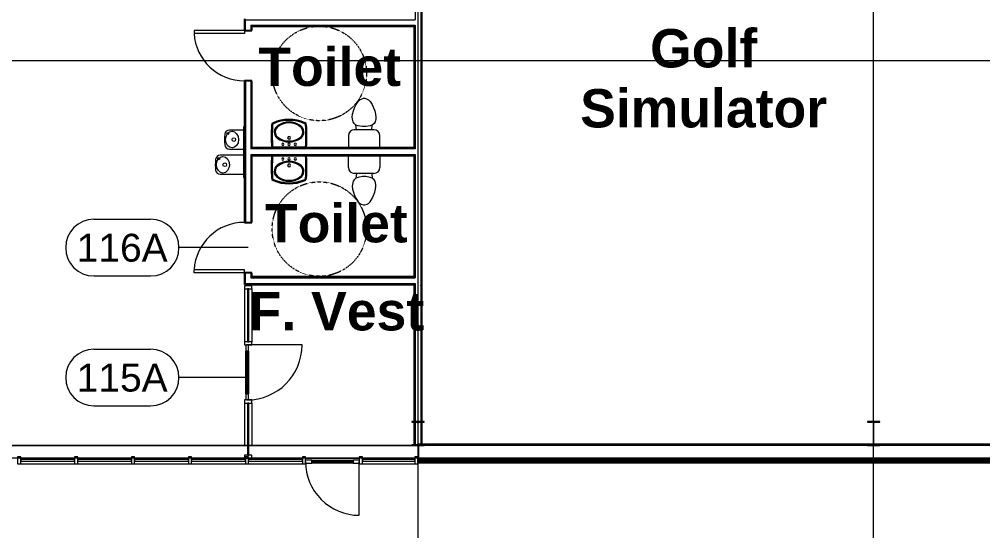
# Model space of a CAD drawing. Header units: inches. Extents: x 21341 to 27231, y -23509 to -20035.
# Drawn here: x 23991 to 24603, y -22841 to -22517 of the extents above; entities that cross this region are included whole.
import ezdxf

# ---------------------------------------------------------------- set-up
doc = ezdxf.new("R2010")
doc.units = ezdxf.units.IN
doc.header["$MEASUREMENT"] = 0
doc.linetypes.add('Grid Line 1_2_', pattern=[0.875, 0.5, -0.125, 0.125, -0.125])
doc.linetypes.add('Hidden 1_8_', pattern=[0.1875, 0.125, -0.0625])
for name, color, linetype, lineweight in [('A-DETL-HDLN', 90, 'Hidden 1_8_', 9), ('A-DOOR', 31, 'Continuous', 9), ('A-DOOR-IDEN', 31, 'Continuous', 9), ('A-GLAZ-CURT', 52, 'Continuous', 9), ('A-GLAZ-CWMG', 51, 'Continuous', 9), ('A-WALL', 113, 'Continuous', 9), ('A-WALL-PATT', 111, 'Continuous', 25), ('C-BLDG-PADS', 91, 'Continuous', 9), ('C-TOPO', 7, 'Continuous', 9), ('I-WALL', 2, 'Continuous', 9), ('L-SITE-WALL', 31, 'Continuous', 9), ('M-AREA-IDEN', 171, 'Continuous', 9), ('P-SANR-FIXT', 6, 'Continuous', 9), ('S-BEAM', 12, 'Continuous', 9), ('S-COLS', 52, 'Continuous', 9), ('S-GRID', 1, 'Continuous', 9)]:
    doc.layers.add(name, color=color, linetype=linetype, lineweight=lineweight)
doc.styles.add('Arial_1', font='arial.ttf', dxfattribs={"height": 17.703593})
doc.styles.add('Arial_B_1', font='arialbd.ttf', dxfattribs={"height": 24.354149})
pattern_1 = [(0, (0, 0), (61.44, 15.36), [2.534, -43.546, 2.534, -43.546, -245.76]), (0, (0, 0), (61.44, 15.36), [-92.16, 2.534, -89.626, 2.534, -43.546, -107.52]), (0, (0, 0), (61.44, 15.36), [-230.4, 2.534, -28.186, 2.534, -74.266]), (120, (23.04, 7.68), (-44.02215, 45.528601), [2.534, -43.546, 2.534, -43.546, -245.76]), (120, (23.04, 7.68), (-44.02215, 45.528601), [-92.16, 2.534, -89.626, 2.534, -43.546, -107.52]), (120, (23.04, 7.68), (-44.02215, 45.528601), [-230.4, 2.534, -28.186, 2.534, -74.266]), (240, (30.72, 38.4), (-17.41785, -60.888601), [2.534, -43.546, 2.534, -43.546, -245.76]), (240, (30.72, 38.4), (-17.41785, -60.888601), [-92.16, 2.534, -89.626, 2.534, -43.546, -107.52]), (240, (30.72, 38.4), (-17.41785, -60.888601), [-230.4, 2.534, -28.186, 2.534, -74.266])]

# ---------------------------------------------------------------- blocks, each defined once
blk = doc.blocks.new('W-Wide Flange-Column - B2_D-V4-First Floor Plan')
at = {"layer": 'S-COLS'}
h = blk.add_hatch(dxfattribs=at)
h.set_pattern_fill('FP_5', color=256, style=0, pattern_type=2)
h.set_pattern_definition([(225, (24243.89, -22779.678), (19.00703, -19.00703), []), (225, (24243.89, -22808.478), (19.00703, -19.00703), [])])
h.paths.add_polyline_path([(4, 7.62), (-4, 7.62), (-4, 7.19), (-0.84, 7.19), (-0.35, 6.99), (-0.14, 6.5), (-0.14, -6.5), (-0.35, -6.99), (-0.84, -7.19), (-4, -7.19), (-4, -7.62), (4, -7.62), (4, -7.19), (0.84, -7.19), (0.35, -6.99), (0.14, -6.5), (0.14, 6.5), (0.35, 6.99), (0.84, 7.19), (4, 7.19)], flags=0)
at = {"layer": 'S-COLS', "lineweight": 15}
for p, q in [((4, 7.62), (-4, 7.62)), ((-4, 7.62), (-4, 7.19)), ((-4, 7.19), (-0.84, 7.19)), ((-0.14, 6.5), (-0.14, -6.5)), ((0.14, -6.5), (0.14, 6.5)), ((0.84, 7.19), (4, 7.19)), ((4, 7.19), (4, 7.62)), ((-0.84, -7.19), (-4, -7.19)), ((-4, -7.19), (-4, -7.62)), ((-4, -7.62), (4, -7.62)), ((4, -7.19), (0.84, -7.19)), ((4, -7.62), (4, -7.19))]:
    blk.add_line(p, q, dxfattribs=at)
for centre, start, end in [((-0.84, 6.5), 0, 90), ((0.84, 6.5), 90, 180), ((-0.84, -6.5), 270, 0), ((0.84, -6.5), 180, 270)]:
    blk.add_arc(centre, 0.691, start, end, dxfattribs=at)
blk = doc.blocks.new('Girt_C - 8_D-1056688-First Floor Plan')
at = {"layer": 'S-BEAM'}
for p, q in [((24135.45, -22787.3), (23958.39, -22787.3)), ((24136.45, -22787.3), (24135.45, -22787.3)), ((24239.89, -22787.3), (24136.45, -22787.3)), ((23991.45, -22795.3), (24025.64, -22795.3)), ((24027.64, -22795.3), (24061.83, -22795.3)), ((24063.83, -22795.3), (24098.02, -22795.3)), ((24100.02, -22795.3), (24133.7, -22795.3)), ((24138.2, -22795.3), (24170.39, -22795.3)), ((24172.39, -22795.3), (24206.58, -22795.3)), ((24208.58, -22795.3), (24241.77, -22795.3)), ((24243.77, -22795.3), (24244.02, -22795.3))]:
    blk.add_line(p, q, dxfattribs=at)
blk = doc.blocks.new('Single-Flush - 32_ x 84_-460923-First Floor Plan')
at = {"layer": 'A-DOOR', "lineweight": 13}
for p, q in [((14, -2.37), (14, -34.38)), ((16, -2.37), (14, -2.37)), ((16, -2.37), (16, -34.38)), ((16, -34.38), (14, -34.38))]:
    blk.add_line(p, q, dxfattribs=at)
at = {"layer": 'A-DOOR'}
blk.add_arc((16, -2.37), 32.07, 180, 266.42413, dxfattribs=at)
blk = doc.blocks.new('Toilet-Domestic-3D - Toilet-Domestic-3D-461878-First Floor Plan')
at = {"layer": 'P-SANR-FIXT'}
for p, q in [((-9.98, 11.75), (-9.98, 19.48)), ((9.98, 19.48), (9.98, 11.75)), ((6.25, 8.02), (-6.25, 8.02)), ((-4.86, 8.02), (-5.21, 5)), ((4.86, 8.02), (5.21, 5)), ((-7.41, 1), (-7.5, 0)), ((-7.5, 0), (-7.33, -1.99)), ((-7.24, 2), (-7.41, 1)), ((-6.97, 3), (-7.24, 2)), ((-6.4, 4), (-6.97, 3)), ((-5.21, 5), (-6.4, 4)), ((-3.84, 5.5), (-5.21, 5)), ((-1, 6), (-3.84, 5.5)), ((1, 6), (-1, 6)), ((3.84, 5.5), (1, 6)), ((5.21, 5), (3.84, 5.5)), ((6.4, 4), (5.21, 5)), ((6.97, 3), (6.4, 4)), ((7.24, 2), (6.97, 3)), ((7.41, 1), (7.24, 2)), ((7.33, -1.99), (7.5, 0)), ((7.5, 0), (7.41, 1)), ((-7.33, -1.99), (-6.79, -4)), ((-6.79, -4), (-6.06, -6)), ((-6.06, -6), (-5.13, -8)), ((5.13, -8), (6.06, -6)), ((6.06, -6), (6.79, -4)), ((6.79, -4), (7.33, -1.99)), ((-5.13, -8), (-3.74, -10)), ((-3.74, -10), (-2.74, -11)), ((-2.74, -11), (-1.87, -11.5)), ((-1.87, -11.5), (-0.5, -12)), ((-0.5, -12), (0.5, -12)), ((0.5, -12), (1.87, -11.5)), ((1.87, -11.5), (2.74, -11)), ((2.74, -11), (3.74, -10)), ((3.74, -10), (5.13, -8))]:
    blk.add_line(p, q, dxfattribs=at)
for centre, start, end in [((-6.25, 11.75), 180, 270), ((6.25, 11.75), 270, 360)]:
    blk.add_arc(centre, 3.73, start, end, dxfattribs=at)
blk = doc.blocks.new('Sink-Bathroom-Kohler-Pinoir-2035-8 - Vitreous_China-0-White-465379-First Floor Plan')
at = {"layer": 'P-SANR-FIXT'}
for p, q in [((24150.83, -22602.99), (24150.83, -22603.49)), ((24151.09, -22603.5), (24151.09, -22602.99)), ((24151.5, -22602.99), (24151.5, -22603.51)), ((24151.5, -22603.32), (24161.95, -22603.34)), ((24161.95, -22603.51), (24151.5, -22603.51)), ((24161.95, -22603.34), (24172.4, -22603.32)), ((24172.4, -22603.51), (24161.95, -22603.51)), ((24172.4, -22603.51), (24172.4, -22602.99)), ((24172.82, -22602.99), (24172.82, -22603.5)), ((24173.07, -22603.49), (24173.07, -22602.99))]:
    blk.add_line(p, q, dxfattribs=at)
for centre, radius, start, end in [((24257.18, -22610.52), 106.58, 176.2165, 183.78169), ((24257.18, -22610.52), 106.33, 176.21195, 183.78649), ((24257.18, -22610.52), 105.91, 176.20455, 183.79545), ((24161.95, -22619.57), 12.82, 53.57252, 126.42748), ((24161.95, -22619.57), 12.18, 53.65076, 126.34924), ((24157.96, -22605.31), 0.692, 0, 180), ((24157.96, -22605.31), 0.692, 180, 0), ((24161.95, -22605.3), 0.69, 0, 180), ((24161.95, -22605.3), 0.69, 180, 0), ((24165.95, -22605.3), 0.69, 0, 180), ((24165.95, -22605.3), 0.69, 180, 0), ((24066.72, -22610.52), 105.91, 356.20455, 3.79545), ((24066.72, -22610.52), 106.33, 356.21461, 3.78805), ((24066.72, -22610.52), 106.58, 356.21998, 3.7835), ((24157.45, -22613.04), 4.9, 129.36336, 236.44856), ((24157.45, -22613.04), 4.26, 129.57747, 236.64415), ((24161.95, -22609.37), 0.934, 0, 180), ((24161.95, -22609.37), 0.934, 180, 0), ((24166.46, -22613.04), 4.26, 303.35585, 50.42253), ((24166.46, -22613.04), 4.9, 303.55144, 50.63664), ((24152.38, -22617.55), 1.54, 179.96548, 246.03955), ((24152.38, -22617.55), 1.29, 179.60353, 246.01235), ((24152.38, -22617.55), 0.875, 178.70728, 245.94466), ((24161.95, -22595.69), 25.41, 246.32584, 293.66977), ((24161.95, -22595.69), 25.15, 246.32735, 293.66977), ((24161.95, -22595.69), 24.74, 246.33023, 293.66977), ((24161.95, -22607.28), 12.2, 233.76827, 306.23173), ((24161.95, -22607.28), 11.57, 233.69309, 306.30691), ((24171.54, -22617.56), 0.862, 293.66977, 1.92173), ((24171.54, -22617.56), 1.28, 293.66977, 0.90352), ((24171.54, -22617.56), 1.53, 293.66977, 0.49426)]:
    blk.add_arc(centre, radius, start, end, dxfattribs=at)
blk = doc.blocks.new('Drinking_Fountain-Haws_Corporation-Wall_Mounted_1119 - 1119-477162-First Floor Plan')
at = {"layer": 'P-SANR-FIXT'}
for p, q in [((13.07, 19.5), (13.07, 4.7)), ((25.07, 4.7), (25.07, 19.5)), ((29.07, 13.75), (29.07, 4.7)), ((41.07, 4.7), (41.07, 13.75)), ((43.07, 4.7), (11.07, 4.7)), ((11.07, 4.7), (11.07, 4.2)), ((43.07, 4.2), (43.07, 4.7))]:
    blk.add_line(p, q, dxfattribs=at)
for centre, radius in [((22.94, 20.55), 0.625), ((19.07, 16.69), 1.13), ((38.94, 14.82), 0.625), ((35.07, 10.94), 1.13)]:
    blk.add_circle(centre, radius, dxfattribs=at)
for centre, radius, start, end in [((16.07, 19.5), 3, 97.57756, 180), ((19.07, -3.05), 25.75, 82.42244, 97.57756), ((22.07, 19.5), 3, 360, 82.42244), ((32.07, 13.75), 3, 97.57756, 180), ((35.07, -8.8), 25.75, 82.42244, 97.57756), ((38.07, 13.75), 3, 360, 82.42244)]:
    blk.add_arc(centre, radius, start, end, dxfattribs=at)
for centre, ratio in [((19.07, 17.82), 0.786373), ((35.07, 12.07), 0.786365)]:
    blk.add_ellipse(centre, major_axis=(-5.25, 0), ratio=ratio, dxfattribs=at)
blk = doc.blocks.new('W-Wide Flange-Column - B2_D-V11-First Floor Plan')
at = {"layer": 'S-COLS', "lineweight": 15}
for p, q in [((4, 7.62), (-4, 7.62)), ((-4, 7.62), (-4, 7.19)), ((-4, 7.19), (-0.84, 7.19)), ((-0.14, 6.5), (-0.14, -6.5)), ((0.14, -6.5), (0.14, 6.5)), ((0.84, 7.19), (4, 7.19)), ((4, 7.19), (4, 7.62)), ((-0.84, -7.19), (-4, -7.19)), ((-4, -7.19), (-4, -7.62)), ((-4, -7.62), (4, -7.62)), ((4, -7.19), (0.84, -7.19)), ((4, -7.62), (4, -7.19))]:
    blk.add_line(p, q, dxfattribs=at)
for centre, start, end in [((-0.84, 6.5), 0, 90), ((0.84, 6.5), 90, 180), ((-0.84, -6.5), 270, 0), ((0.84, -6.5), 180, 270)]:
    blk.add_arc(centre, 0.691, start, end, dxfattribs=at)
blk = doc.blocks.new('System Panel - Glazed-827441-First Floor Plan')
at = {"layer": 'A-GLAZ-CURT'}
for p, q in [((16.59375, -0.25), (-16.59375, -0.25)), ((-16.59375, -0.25), (-16.59375, -1.25)), ((-16.59375, -1.25), (-16.59375, -0.25)), ((16.59375, -0.25), (-16.59375, -0.25)), ((-16.59375, -1.25), (16.59375, -1.25)), ((-16.59375, -1.25), (16.59375, -1.25)), ((16.59375, -1.25), (16.59375, -0.25)), ((16.59375, -0.25), (16.59375, -1.25))]:
    blk.add_line(p, q, dxfattribs=at)
blk = doc.blocks.new('Door_Single_Storefront - one-827442-First Floor Plan')
at = {"layer": 'A-DOOR'}
for p, q in [((-17.09375, 34.1875), (-17.09375, 0)), ((-13.09375, 1), (-17.09375, 1)), ((-13.09375, -0.75), (-13.09375, 1)), ((-13.09375, 1), (13.09375, 1)), ((13.09375, 0.5), (-13.09375, 0.5)), ((-13.09375, 0.5), (-13.09375, -0.25)), ((17.09375, 1), (13.09375, 1)), ((13.09375, 1), (13.09375, -0.75)), ((13.09375, -0.25), (13.09375, 0.5)), ((-17.09375, -0.75), (-13.09375, -0.75)), ((-13.09375, -0.25), (13.09375, -0.25)), ((13.09375, -0.75), (-13.09375, -0.75)), ((13.09375, -0.75), (17.09375, -0.75))]:
    blk.add_line(p, q, dxfattribs=at)
blk.add_arc((-17.09375, 0), 34.1875, 360, 90, dxfattribs=at)
blk = doc.blocks.new('System Panel - Glazed-827433-First Floor Plan')
at = {"layer": 'A-GLAZ-CURT'}
for p, q in [((17.09375, -0.25), (-17.09375, -0.25)), ((-17.09375, -0.25), (-17.09375, -1.25)), ((-17.09375, -1.25), (-17.09375, -0.25)), ((17.09375, -0.25), (-17.09375, -0.25)), ((-17.09375, -1.25), (17.09375, -1.25)), ((-17.09375, -1.25), (17.09375, -1.25)), ((17.09375, -1.25), (17.09375, -0.25)), ((17.09375, -0.25), (17.09375, -1.25))]:
    blk.add_line(p, q, dxfattribs=at)
blk = doc.blocks.new('Rectangular Mullion - Rectangular Mullion 1-769199-First Floor Plan')
at = {"layer": 'A-GLAZ-CWMG'}
blk.add_line((24208.58, -22798.93), (24241.77, -22798.93), dxfattribs=at)
blk = doc.blocks.new('Rectangular Mullion - Rectangular Mullion 1-769200-First Floor Plan')
at = {"layer": 'A-GLAZ-CWMG'}
blk.add_line((24136.2, -22798.93), (24170.39, -22798.93), dxfattribs=at)
blk = doc.blocks.new('Rectangular Mullion - Rectangular Mullion 1-827439-First Floor Plan')
at = {"layer": 'A-GLAZ-CWMG', "lineweight": 13}
for p, q in [((0, 3), (-2, 3)), ((-2, 3), (-2, -1.5)), ((0, -1.5), (0, 3)), ((-2, -1.5), (0, -1.5))]:
    blk.add_line(p, q, dxfattribs=at)
blk = doc.blocks.new('Rectangular Mullion - Rectangular Mullion 1-827430-First Floor Plan')
at = {"layer": 'A-GLAZ-CWMG', "lineweight": 13}
for p, q in [((-1, 3), (1, 3)), ((-1, -1.5), (-1, 3)), ((1, 3), (1, -1.5)), ((1, -1.5), (-1, -1.5))]:
    blk.add_line(p, q, dxfattribs=at)
blk = doc.blocks.new('System Panel - Glazed-1047272-First Floor Plan')
at = {"layer": 'A-GLAZ-CURT'}
for p, q in [((16.53, -0.25), (-16.53, -0.25)), ((-16.53, -0.25), (-16.53, -1.25)), ((-16.53, -1.25), (16.53, -1.25)), ((16.53, -0.25), (-10.43, -0.25)), ((-10.43, -1.25), (16.53, -1.25)), ((16.53, -1.25), (16.53, -0.25)), ((16.53, -0.25), (16.53, -1.25))]:
    blk.add_line(p, q, dxfattribs=at)
blk = doc.blocks.new('Door_Single_Storefront - one-1047273-First Floor Plan')
at = {"layer": 'A-DOOR'}
for p, q in [((-17.5, 35), (-17.5, 0)), ((-13.5, 1), (-17.5, 1)), ((-13.5, -0.75), (-13.5, 1)), ((-13.5, 1), (13.5, 1)), ((13.5, 0.5), (-13.5, 0.5)), ((-13.5, 0.5), (-13.5, -0.25)), ((17.5, 1), (13.5, 1)), ((13.5, 1), (13.5, -0.75)), ((13.5, -0.25), (13.5, 0.5)), ((-17.5, -0.75), (-13.5, -0.75)), ((-13.5, -0.25), (13.5, -0.25)), ((13.5, -0.75), (-13.5, -0.75)), ((13.5, -0.75), (17.5, -0.75))]:
    blk.add_line(p, q, dxfattribs=at)
blk.add_arc((-17.5, 0), 35, 360, 90, dxfattribs=at)
blk = doc.blocks.new('System Panel - Glazed-1047263-First Floor Plan')
at = {"layer": 'A-GLAZ-CURT'}
for p, q in [((16.75, -0.25), (-16.75, -0.25)), ((-16.75, -0.25), (-16.75, -1.25)), ((-16.75, -1.25), (-16.75, -0.25)), ((16.75, -0.25), (-16.75, -0.25)), ((-16.75, -1.25), (16.75, -1.25)), ((-16.75, -1.25), (16.75, -1.25)), ((16.75, -1.25), (16.75, -0.25)), ((16.75, -0.25), (16.75, -1.25))]:
    blk.add_line(p, q, dxfattribs=at)
blk = doc.blocks.new('Rectangular Mullion - Rectangular Mullion 1-1047271-First Floor Plan')
at = {"layer": 'A-GLAZ-CWMG'}
for p, q in [((24133.7, -22760.37), (24133.7, -22787.33)), ((24138.2, -22760.37), (24138.2, -22787.33))]:
    blk.add_line(p, q, dxfattribs=at)
blk = doc.blocks.new('Rectangular Mullion - Rectangular Mullion 1-1047261-First Floor Plan')
at = {"layer": 'A-GLAZ-CWMG'}
for p, q in [((24133.7, -22687.87), (24133.7, -22721.37)), ((24138.2, -22687.87), (24138.2, -22721.37))]:
    blk.add_line(p, q, dxfattribs=at)
blk = doc.blocks.new('Rectangular Mullion - Rectangular Mullion 1-777747-First Floor Plan')
at = {"layer": 'A-GLAZ-CWMG', "lineweight": 13}
for p, q in [((-2, 3), (0, 3)), ((-2, -1.5), (-2, 3)), ((0, 3), (0, -1.5)), ((0, -1.5), (-2, -1.5))]:
    blk.add_line(p, q, dxfattribs=at)
blk = doc.blocks.new('Rectangular Mullion - Rectangular Mullion 1-777748-First Floor Plan')
at = {"layer": 'A-GLAZ-CWMG', "lineweight": 13}
for p, q in [((0, 3), (-2, 3)), ((-2, 3), (-2, -1.5)), ((0, -1.5), (0, 3)), ((-2, -1.5), (0, -1.5))]:
    blk.add_line(p, q, dxfattribs=at)
blk = doc.blocks.new('Rectangular Mullion - Rectangular Mullion 1-477611-First Floor Plan')
at = {"layer": 'A-GLAZ-CWMG', "lineweight": 13}
for p, q in [((-1, 3), (1, 3)), ((-1, -1.5), (-1, 3)), ((1, 3), (1, -1.5)), ((1, -1.5), (-1, -1.5))]:
    blk.add_line(p, q, dxfattribs=at)
blk = doc.blocks.new('Toilet-Domestic-3D - Toilet-Domestic-3D-V45-First Floor Plan')
at = {"layer": 'P-SANR-FIXT'}
for p, q in [((-6.06, 6), (-5.13, 8)), ((-5.13, 8), (-3.74, 10)), ((-3.74, 10), (-2.74, 11)), ((-2.74, 11), (-1.87, 11.5)), ((-1.87, 11.5), (-0.5, 12)), ((-0.5, 12), (0.5, 12)), ((0.5, 12), (1.87, 11.5)), ((1.87, 11.5), (2.74, 11)), ((2.74, 11), (3.74, 10)), ((3.74, 10), (5.13, 8)), ((5.13, 8), (6.06, 6)), ((-7.5, 0), (-7.33, 1.99)), ((-7.33, 1.99), (-6.79, 4)), ((-6.79, 4), (-6.06, 6)), ((6.06, 6), (6.79, 4)), ((6.79, 4), (7.33, 1.99)), ((7.33, 1.99), (7.5, 0)), ((-7.41, -1), (-7.5, 0)), ((-7.24, -2), (-7.41, -1)), ((-6.97, -3), (-7.24, -2)), ((-6.4, -4), (-6.97, -3)), ((-5.21, -5), (-6.4, -4)), ((-3.84, -5.5), (-5.21, -5)), ((-4.86, -8.02), (-5.21, -5)), ((-1, -6), (-3.84, -5.5)), ((1, -6), (-1, -6)), ((3.84, -5.5), (1, -6)), ((5.21, -5), (3.84, -5.5)), ((4.86, -8.02), (5.21, -5)), ((6.4, -4), (5.21, -5)), ((6.97, -3), (6.4, -4)), ((7.24, -2), (6.97, -3)), ((7.41, -1), (7.24, -2)), ((7.5, 0), (7.41, -1)), ((-9.98, -11.75), (-9.98, -19.48)), ((6.25, -8.02), (-6.25, -8.02)), ((9.98, -19.48), (9.98, -11.75))]:
    blk.add_line(p, q, dxfattribs=at)
for centre, start, end in [((-6.25, -11.75), 90, 180), ((6.25, -11.75), 0, 90)]:
    blk.add_arc(centre, 3.73, start, end, dxfattribs=at)
blk = doc.blocks.new('Sink-Bathroom-Kohler-Pinoir-2035-8 - Vitreous_China-0-White-670431-First Floor Plan')
at = {"layer": 'P-SANR-FIXT'}
for p, q in [((25184.77, -22461.43), (25184.77, -22460.93)), ((25185.03, -22460.92), (25185.03, -22461.43)), ((25185.44, -22461.43), (25185.44, -22460.91)), ((25195.89, -22460.91), (25185.44, -22460.91)), ((25185.44, -22461.1), (25195.89, -22461.08)), ((25206.34, -22460.91), (25195.89, -22460.91)), ((25195.89, -22461.08), (25206.34, -22461.1)), ((25206.34, -22460.91), (25206.34, -22461.43)), ((25206.75, -22461.43), (25206.75, -22460.92)), ((25207.01, -22460.93), (25207.01, -22461.43))]:
    blk.add_line(p, q, dxfattribs=at)
for centre, radius, start, end in [((25291.12, -22453.9), 106.58, 176.21831, 183.7835), ((25186.32, -22446.87), 1.54, 113.96045, 180.03452), ((25291.12, -22453.9), 106.33, 176.21351, 183.78805), ((25186.32, -22446.87), 1.29, 113.98765, 180.39647), ((25291.12, -22453.9), 105.91, 176.20455, 183.79545), ((25186.32, -22446.87), 0.875, 114.05534, 181.29272), ((25195.89, -22468.73), 25.41, 66.33023, 113.67416), ((25195.89, -22468.73), 25.15, 66.33023, 113.67265), ((25195.89, -22468.73), 24.74, 66.33023, 113.66977), ((25191.38, -22451.38), 4.9, 123.55144, 230.63664), ((25191.38, -22451.38), 4.26, 123.35585, 230.42253), ((25195.89, -22457.14), 12.2, 53.76827, 126.23173), ((25195.89, -22457.14), 11.57, 53.69309, 126.30691), ((25200.4, -22451.38), 4.26, 309.57747, 56.64415), ((25200.4, -22451.38), 4.9, 309.36336, 56.44856), ((25205.48, -22446.86), 0.862, 358.07827, 66.33023), ((25205.48, -22446.86), 1.28, 359.09648, 66.33023), ((25205.48, -22446.86), 1.53, 359.50574, 66.33023), ((25100.66, -22453.9), 105.91, 356.20455, 3.79545), ((25100.66, -22453.9), 106.33, 356.21195, 3.78539), ((25100.66, -22453.9), 106.58, 356.2165, 3.78002), ((25195.89, -22444.85), 12.82, 233.57252, 306.42748), ((25195.89, -22444.85), 12.18, 233.65076, 306.34924), ((25195.89, -22455.05), 0.934, 0, 180), ((25195.89, -22455.05), 0.934, 180, 0), ((25191.89, -22459.11), 0.692, 0, 180), ((25191.89, -22459.11), 0.692, 180, 0), ((25195.89, -22459.12), 0.69, 0, 180), ((25195.89, -22459.12), 0.69, 180, 0), ((25199.89, -22459.12), 0.69, 0, 180), ((25199.89, -22459.12), 0.69, 180, 0)]:
    blk.add_arc(centre, radius, start, end, dxfattribs=at)
blk = doc.blocks.new('Single-Flush - 32_ x 84_-489871-First Floor Plan')
at = {"layer": 'A-DOOR', "lineweight": 13}
for p, q in [((14, 2.37), (14, 34.38)), ((16, 34.38), (14, 34.38)), ((16, 2.37), (16, 34.38)), ((16, 2.37), (14, 2.37))]:
    blk.add_line(p, q, dxfattribs=at)
at = {"layer": 'A-DOOR'}
blk.add_arc((16, 2.37), 32.07, 93.57587, 180, dxfattribs=at)
blk = doc.blocks.new('Door Tag - Door Tag-4658-First Floor Plan')
at = {"layer": 'A-DOOR-IDEN'}
for p, q in [((-0.09375, 0.09375), (0.09375, 0.09375)), ((-0.09375, -0.09375), (0.09375, -0.09375))]:
    blk.add_line(p, q, dxfattribs=at)
for centre, start, end in [((-0.09375, 0), 90, 270), ((0.09375, 0), 270, 90)]:
    blk.add_arc(centre, 0.09375, start, end, dxfattribs=at)

msp = doc.modelspace()

# ---------------------------------------------------------------- hatches: boundary and pattern name
at = {"layer": 'A-WALL-PATT', "lineweight": 9}
h = msp.add_hatch(dxfattribs=at)
h.set_pattern_fill('FP_13', color=256, style=0, pattern_type=2)
h.set_pattern_definition(pattern_1)
h.paths.add_polyline_path([(24242.13758, -22786.86922), (24242.14023, -22786.86922), (24242.14023, -22772.4864), (24241.51523, -22772.4864), (24241.51523, -22786.86922)], flags=0)
h.paths.add_polyline_path([(24242.04707, -22772.05281), (24242.14023, -22772.05281), (24242.14023, -22684.36531), (24241.51523, -22684.36531), (24241.51523, -22772.05281)], flags=0)
h.paths.add_polyline_path([(24242.14023, -22680.86531), (24242.14023, -22602.36531), (24241.51523, -22602.36531), (24241.51523, -22680.86531)], flags=0)
h.paths.add_polyline_path([(24241.51523, -22598.86531), (24242.14023, -22598.86531), (24242.14023, -22520.36531), (24241.51523, -22520.36531), (24241.51523, -22598.24031)], flags=0)
h.paths.add_polyline_path([(24241.51523, -22516.86531), (24242.14023, -22516.86531), (24242.14023, -22370.17781), (24241.51523, -22370.17781), (24241.51523, -22516.24031)], flags=0)
h = msp.add_hatch(dxfattribs=at)
h.set_pattern_fill('FP_13', color=256, style=0, pattern_type=2)
h.set_pattern_definition(pattern_1)
h.paths.add_polyline_path([(24245.64023, -22786.86922), (24246.26523, -22786.86922), (24246.26523, -22772.4864), (24245.64023, -22772.4864), (24245.64023, -22782.227)], flags=0)
h.paths.add_polyline_path([(24245.64023, -22772.05281), (24246.26523, -22772.05281), (24246.26523, -22370.17781), (24245.64023, -22370.17781), (24245.64023, -22762.86013)], flags=0)
h = msp.add_hatch(dxfattribs=at)
h.set_pattern_fill('FP_13', color=256, style=0, pattern_type=2)
h.set_pattern_definition(pattern_1)
h.paths.add_polyline_path([(24138.32773, -22680.24031), (24138.32773, -22677.61531), (24137.70273, -22677.61531), (24137.70273, -22680.24031)], flags=0)
h.paths.add_polyline_path([(24138.32773, -22645.61531), (24138.32773, -22602.36531), (24137.70273, -22602.36531), (24137.70273, -22645.61531)], flags=0)
h.paths.add_polyline_path([(24137.70273, -22598.86531), (24138.32773, -22598.86531), (24138.32773, -22555.61531), (24137.70273, -22555.61531), (24137.70273, -22569.19138)], flags=0)
h.paths.add_polyline_path([(24138.32773, -22523.61531), (24138.32773, -22520.99031), (24137.70273, -22520.99031), (24137.70273, -22523.61531)], flags=0)
h = msp.add_hatch(dxfattribs=at)
h.set_pattern_fill('FP_13', color=256, style=0, pattern_type=2)
h.set_pattern_definition(pattern_1)
h.paths.add_polyline_path([(24186.63846, -22598.86531), (24241.51523, -22598.86531), (24241.51523, -22598.24031), (24138.32773, -22598.24031), (24138.32773, -22598.86531), (24152.07921, -22598.86531)], flags=0)
h = msp.add_hatch(dxfattribs=at)
h.set_pattern_fill('FP_13', color=256, style=0, pattern_type=2)
h.set_pattern_definition(pattern_1)
h.paths.add_polyline_path([(24137.70273, -22680.86531), (24241.51523, -22680.86531), (24241.51523, -22680.24031), (24137.70273, -22680.24031)], flags=0)
h = msp.add_hatch(dxfattribs=at)
h.set_pattern_fill('FP_15', color=256, style=0, pattern_type=2)
h.set_pattern_definition([(0, (0, 0), (0, 24), []), (90, (0, 0), (-24, 1e-15), [])])
h.paths.add_polyline_path([(24244.01523, -22796.80281), (25078.01523, -22796.80281), (25078.01523, -22796.05281), (24244.01523, -22796.05281)], flags=0)

# ---------------------------------------------------------------- linework, layer by layer
at = {"layer": 'A-DETL-HDLN'}
for centre in [(24181.19837, -22550.99031), (24181.19837, -22649.80879)]:
    msp.add_circle(centre, 30, dxfattribs=at)
at = {"layer": 'A-DOOR-IDEN'}
for p, q in [((24135.95273, -22661.61531), (24091.99897, -22661.61531)), ((24135.20273, -22744.11425), (24091.99897, -22744.11425))]:
    msp.add_line(p, q, dxfattribs=at)
at = {"layer": 'A-WALL'}
for p, q in [((24242.14023, -22370.17781), (24242.14023, -22516.86531)), ((24245.64023, -22370.17781), (24245.64023, -22772.05281)), ((24134.20273, -22523.61531), (24134.20273, -22516.86531)), ((24134.20273, -22516.86531), (24242.14023, -22516.86531)), ((24137.70273, -22520.36531), (24137.70273, -22523.61531)), ((24137.70273, -22520.36531), (24242.14023, -22520.36531)), ((24242.14023, -22520.36531), (24242.14023, -22598.86531)), ((24134.20273, -22555.61531), (24134.20273, -22645.61531)), ((24137.70273, -22555.61531), (24137.70273, -22598.86531)), ((24242.14023, -22598.86531), (24137.70273, -22598.86531)), ((24137.70273, -22602.36531), (24137.70273, -22645.61531)), ((24137.70273, -22602.36531), (24242.14023, -22602.36531)), ((24242.14023, -22602.36531), (24242.14023, -22680.86531)), ((24134.20273, -22684.36531), (24134.20273, -22677.61531)), ((24137.70273, -22677.61531), (24137.70273, -22680.86531)), ((24137.70273, -22680.86531), (24242.14023, -22680.86531)), ((24134.20273, -22684.36531), (24242.14023, -22684.36531)), ((24242.14023, -22684.36531), (24242.14023, -22772.05281)), ((24242.14023, -22772.4864), (24242.14023, -22786.86922)), ((24245.64023, -22772.4864), (24245.64023, -22786.86922)), ((24529.39023, -22787.30281), (24247.89023, -22787.30281)), ((24627.39023, -22787.30281), (24537.39023, -22787.30281)), ((25078.01523, -22795.30281), (24244.01523, -22795.30281)), ((25078.01523, -22796.05281), (24244.01523, -22796.05281)), ((25078.01523, -22796.80281), (24244.01523, -22796.80281)), ((25078.01523, -22797.67781), (24244.01523, -22797.67781))]:
    msp.add_line(p, q, dxfattribs=at)
at = {"layer": 'C-BLDG-PADS'}
msp.add_line((24243.76523, -22798.30281), (25078.01523, -22798.30281), dxfattribs=at)
at = {"layer": 'C-TOPO'}
msp.add_line((25078.01523, -22798.30225), (24243.76523, -22798.30225), dxfattribs=at)
at = {"layer": 'I-WALL', "lineweight": 25}
for p, q in [((24246.26523, -22772.05281), (24246.26523, -22370.17781)), ((24133.57773, -22516.24031), (24133.57773, -22523.61531)), ((24138.32773, -22523.61531), (24138.32773, -22520.99031)), ((24138.32773, -22520.99031), (24241.51523, -22520.99031)), ((24241.51523, -22520.99031), (24241.51523, -22598.24031)), ((24133.57773, -22523.61531), (24138.32773, -22523.61531)), ((24138.32773, -22555.61531), (24133.57773, -22555.61531)), ((24133.57773, -22555.61531), (24133.57773, -22645.61531)), ((24138.32773, -22598.24031), (24138.32773, -22555.61531)), ((24241.51523, -22598.24031), (24138.32773, -22598.24031)), ((24138.32773, -22645.61531), (24138.32773, -22602.99031)), ((24138.32773, -22602.99031), (24241.51523, -22602.99031)), ((24241.51523, -22602.99031), (24241.51523, -22680.24031)), ((24133.57773, -22645.61531), (24138.32773, -22645.61531)), ((24138.32773, -22677.61531), (24133.57773, -22677.61531)), ((24133.57773, -22677.61531), (24133.57773, -22684.99031)), ((24138.32773, -22680.24031), (24138.32773, -22677.61531)), ((24241.51523, -22680.24031), (24138.32773, -22680.24031)), ((24133.57773, -22684.99031), (24241.51523, -22684.99031)), ((24241.51523, -22684.99031), (24241.51523, -22772.05281)), ((24241.51523, -22772.4864), (24241.51523, -22786.86922)), ((24246.26523, -22786.86922), (24246.26523, -22772.4864))]:
    msp.add_line(p, q, dxfattribs=at)
at = {"layer": 'L-SITE-WALL', "lineweight": 25}
for p, q in [((24244.01523, -22787.30281), (24244.01523, -22797.92781)), ((24533.01638, -22786.67781), (24244.26407, -22786.67781)), ((24626.76523, -22786.67781), (24533.76407, -22786.67781)), ((24244.01523, -22797.92781), (25078.01523, -22797.92781))]:
    msp.add_line(p, q, dxfattribs=at)
at = {"layer": 'S-BEAM'}
for p, q in [((23958.39023, -22787.30281), (24135.45273, -22787.30281)), ((24135.45273, -22787.30281), (24136.45273, -22787.30281)), ((24136.45273, -22787.30281), (24239.89023, -22787.30281))]:
    msp.add_line(p, q, dxfattribs=at)
at = {"layer": 'S-GRID', "linetype": 'Grid Line 1_2_'}
for p, q in [((24243.89023, -23095.79981), (24243.89023, -20550.05281)), ((24533.39023, -23095.79981), (24533.39023, -20550.05281)), ((24243.89023, -23413.24119), (24243.89023, -20902.42781)), ((24533.39023, -23413.24119), (24533.39023, -20902.42781)), ((26427.34156, -22543.05281), (21471.35909, -22543.05281)), ((26719.06441, -22543.05281), (21790.20666, -22543.05281)), ((26427.34156, -22787.30281), (21471.35909, -22787.30281)), ((26719.06441, -22787.30281), (21790.20666, -22787.30281)), ((26331.34156, -22795.30281), (21567.35909, -22795.30281)), ((26623.06441, -22795.30281), (21915.51852, -22795.30281))]:
    msp.add_line(p, q, dxfattribs=at)

# ---------------------------------------------------------------- block references
at = {"layer": 'A-DOOR'}
for name, p, rotation in [('Single-Flush - 32_ x 84_-489871-First Floor Plan', (24135.95273, -22539.61531), 90), ('Single-Flush - 32_ x 84_-460923-First Floor Plan', (24135.95273, -22661.61531), 270), ('Door_Single_Storefront - one-1047273-First Floor Plan', (24135.20273, -22740.86531), 270), ('Door_Single_Storefront - one-827442-First Floor Plan', (24189.48398, -22797.42781), 180)]:
    msp.add_blockref(name, p, dxfattribs=dict(at, rotation=rotation))
at = {"layer": 'A-DOOR-IDEN', "xscale": 191.9999999999999, "yscale": 191.9999999999999, "zscale": 191.9999999999999}
for p in [(24055.99897, -22661.61531), (24055.99897, -22744.11425)]:
    msp.add_blockref('Door Tag - Door Tag-4658-First Floor Plan', p, dxfattribs=at)
at = {"layer": 'A-GLAZ-CURT'}
for name, p, rotation in [('System Panel - Glazed-1047263-First Floor Plan', (24135.20273, -22704.61531), 90), ('System Panel - Glazed-1047272-First Floor Plan', (24135.20273, -22776.89656), 90), ('System Panel - Glazed-827433-First Floor Plan', (24008.54648, -22797.42781), 180), ('System Panel - Glazed-827433-First Floor Plan', (24044.73398, -22797.42781), 180), ('System Panel - Glazed-827433-First Floor Plan', (24080.92148, -22797.42781), 180), ('System Panel - Glazed-827433-First Floor Plan', (24117.10898, -22797.42781), 180), ('System Panel - Glazed-827433-First Floor Plan', (24153.29648, -22797.42781), 180), ('System Panel - Glazed-827441-First Floor Plan', (24225.17148, -22797.42781), 180)]:
    msp.add_blockref(name, p, dxfattribs=dict(at, rotation=rotation))
at = {"layer": 'A-GLAZ-CWMG', "extrusion": (0, 0, -1), "rotation": 90}
for name, p in [('Rectangular Mullion - Rectangular Mullion 1-777747-First Floor Plan', (-24135.20273, -22685.86531)), ('Rectangular Mullion - Rectangular Mullion 1-477611-First Floor Plan', (-24135.20273, -22722.36531)), ('Rectangular Mullion - Rectangular Mullion 1-477611-First Floor Plan', (-24135.20273, -22759.36531))]:
    msp.add_blockref(name, p, dxfattribs=at)
at = {"layer": 'A-GLAZ-CWMG'}
for name, p in [('Rectangular Mullion - Rectangular Mullion 1-1047261-First Floor Plan', (0, 0)), ('Rectangular Mullion - Rectangular Mullion 1-1047271-First Floor Plan', (0, 0)), ('Rectangular Mullion - Rectangular Mullion 1-827439-First Floor Plan', (24243.76523, -22797.42781)), ('Rectangular Mullion - Rectangular Mullion 1-769200-First Floor Plan', (-144.75, 0)), ('Rectangular Mullion - Rectangular Mullion 1-769200-First Floor Plan', (-108.5625, 0)), ('Rectangular Mullion - Rectangular Mullion 1-769200-First Floor Plan', (-72.375, 0)), ('Rectangular Mullion - Rectangular Mullion 1-769200-First Floor Plan', (-36.1875, 0)), ('Rectangular Mullion - Rectangular Mullion 1-769200-First Floor Plan', (0, 0)), ('Rectangular Mullion - Rectangular Mullion 1-769199-First Floor Plan', (0, 0))]:
    msp.add_blockref(name, p, dxfattribs=at)
at = {"layer": 'A-GLAZ-CWMG', "extrusion": (0, 0, -1)}
for p in [(-23990.45273, -22797.42781), (-24026.64023, -22797.42781), (-24062.82773, -22797.42781), (-24099.01523, -22797.42781), (-24135.20273, -22797.42781), (-24171.39023, -22797.42781), (-24207.57773, -22797.42781)]:
    msp.add_blockref('Rectangular Mullion - Rectangular Mullion 1-827430-First Floor Plan', p, dxfattribs=at)
at = {"layer": 'A-GLAZ-CWMG', "rotation": 270}
msp.add_blockref('Rectangular Mullion - Rectangular Mullion 1-777748-First Floor Plan', (24135.20273, -22795.42781), dxfattribs=at)
at = {"layer": 'P-SANR-FIXT'}
for name, p in [('Toilet-Domestic-3D - Toilet-Domestic-3D-V45-First Floor Plan', (24209.64023, -22578.76409)), ('Sink-Bathroom-Kohler-Pinoir-2035-8 - Vitreous_China-0-White-670431-First Floor Plan', (-1033.9375, -136.8125)), ('Sink-Bathroom-Kohler-Pinoir-2035-8 - Vitreous_China-0-White-465379-First Floor Plan', (0, 0)), ('Toilet-Domestic-3D - Toilet-Domestic-3D-461878-First Floor Plan', (24209.64023, -22622.46653))]:
    msp.add_blockref(name, p, dxfattribs=at)
at = {"layer": 'P-SANR-FIXT', "rotation": 90}
msp.add_blockref('Drinking_Fountain-Haws_Corporation-Wall_Mounted_1119 - 1119-477162-First Floor Plan', (24137.77273, -22628.03429), dxfattribs=at)
at = {"layer": 'S-BEAM'}
msp.add_blockref('Girt_C - 8_D-1056688-First Floor Plan', (0, 0), dxfattribs=at)
at = {"layer": 'S-COLS', "rotation": 180}
for name, p in [('W-Wide Flange-Column - B2_D-V4-First Floor Plan', (24243.89023, -22779.67781)), ('W-Wide Flange-Column - B2_D-V11-First Floor Plan', (24533.39023, -22779.67781))]:
    msp.add_blockref(name, p, dxfattribs=at)

# ---------------------------------------------------------------- texts
at = {"layer": 'A-DOOR-IDEN', "char_height": 17.703593, "width": 68.904, "attachment_point": 2, "line_spacing_factor": 0.938532, "style": 'Arial_1'}
for s, insert in [('116A', (24055.91633, -22652.80653)), ('115A', (24055.91633, -22735.30547))]:
    msp.add_mtext(s, dxfattribs=dict(at, insert=insert))
at = {"layer": 'M-AREA-IDEN', "char_height": 24.354149, "attachment_point": 2, "line_spacing_factor": 0.938532, "style": 'Arial_B_1'}
for s, insert, width in [('Golf\\PSimulator', (24425.35532, -22522.80246), 182.016), ('Toilet', (24187.77381, -22534.53248), 105.408), ('Toilet', (24192.01324, -22633.9148), 105.408), ('F. Vest', (24192.01324, -22689.83205), 129.312)]:
    msp.add_mtext(s, dxfattribs=dict(at, insert=insert, width=width))

doc.saveas('drawing.dxf')
